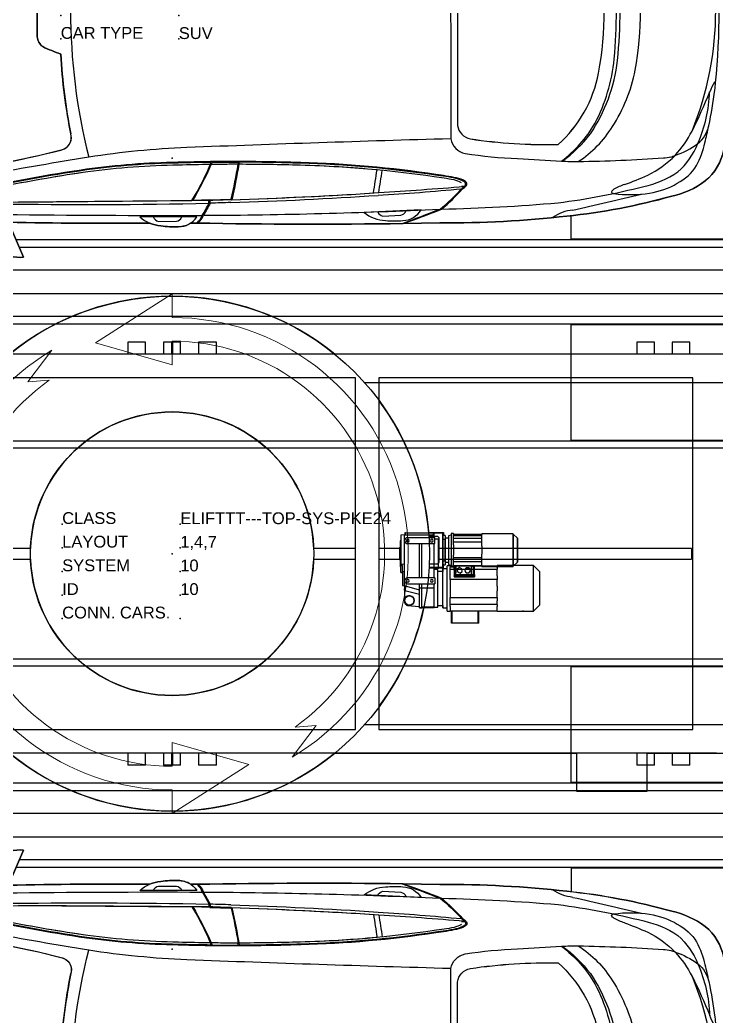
# Model space of a CAD drawing. Header units: millimetres. Extents: x 1600 to 11192, y 921 to 14160.
# Drawn here: x 7532.2 to 7827, y 2953.7 to 3375.5 of the extents above; entities that cross this region are included whole.
import ezdxf

# ---------------------------------------------------------------- set-up
doc = ezdxf.new("R2010")
doc.units = ezdxf.units.MM
doc.linetypes.add('PHANTOM', pattern=[12.7, 6.35, -1.27, 1.27, -1.27, 1.27, -1.27])
for name, color, linetype in [('PK24E', 7, 'Continuous'), ('PK24E-COMP-CAR', 7, 'Continuous'), ('PK24E-DATA', 7, 'Continuous')]:
    doc.layers.add(name, color=color, linetype=linetype)
for name, color, linetype, true_color in [('PK24E-COMP-PALLET', 132, 'Continuous', 0x00b7c8), ('PK24E-HELPER', 253, 'PHANTOM', 0xa1a1a1), ('PK24E-SYS-LIFT', 31, 'Continuous', 0xffcc5a)]:
    doc.layers.add(name, color=color, linetype=linetype, true_color=true_color)
doc.layers.add('PK24E-TTARROW', color=20, linetype='Continuous', lineweight=20, true_color=0xf54b32)
doc.styles.get("Standard").update_dxf_attribs({"font": 'arial.ttf'})

# ---------------------------------------------------------------- blocks, each defined once
blk = doc.blocks.new('ELIFTTT-CHASIS--TOP-COMP-PKE24')
at = {"layer": 'PK24E-HELPER'}
for p in [(0, 167.5), (0, -167.5)]:
    blk.add_point(p, dxfattribs=at)
at = {"layer": 'PK24E-SYS-LIFT'}
for p, q in [((249.75, 84.5), (68.85, 84.5)), ((81.39, 72.5), (249.75, 72.5)), ((108.63, 9), (114.95, 9)), ((114.75, 8.8), (108.64, 8.8)), ((114.4, 8.7), (108.65, 8.7)), ((114.6, -5.5), (114.6, 8.5)), ((114.75, -5.8), (114.75, 8.8)), ((114.95, 9), (114.95, 8)), ((119.1, 8.5), (118.2, 8.5)), ((118.2, 8.5), (118.2, -5.5)), ((119.1, 8.5), (119.1, 8.15)), ((112.38, 7.3), (108.76, 7.3)), ((113.01, 6.79), (112.59, 7.21)), ((113.1, -3.58), (113.1, 6.58)), ((114.95, 8), (114.75, 8)), ((114.95, 7.5), (114.75, 7.5)), ((115.45, 6), (114.75, 6)), ((114.95, 8), (114.95, 7.5)), ((115.6, 7.75), (114.95, 7.75)), ((115.45, 6), (115.45, -3)), ((115.6, 7.75), (115.6, 3.3)), ((117.1, 6.6), (115.6, 6.6)), ((118.2, 7.8), (117.1, 7.61)), ((117.1, 7.61), (117.1, -4.61)), ((119.1, 7.64), (119.1, 8.15)), ((131.2, 8.15), (119.1, 8.15)), ((119.1, 7.64), (119.1, 7.62)), ((119.1, 6.42), (119.1, 7.62)), ((131.2, 7.62), (119.1, 7.62)), ((119.1, 4.82), (119.1, 6.42)), ((131.2, 6.42), (119.1, 6.42)), ((119.1, 3.69), (119.1, 4.82)), ((131.2, 4.82), (119.1, 4.82)), ((144.33, 8.37), (131.2, 8.37)), ((131.2, 8.37), (131.2, 8.15)), ((131.2, 7.62), (131.2, 8.15)), ((131.2, 6.42), (131.2, 7.62)), ((131.2, 4.82), (131.2, 6.42)), ((131.2, 3.22), (131.2, 4.82)), ((144.33, 8.37), (144.33, 6.36)), ((144.33, 6.36), (144.33, -5.37)), ((146.2, 6.58), (144.47, 8.31)), ((144.47, 8.31), (144.47, 6.32)), ((144.47, 6.32), (144.47, -5.31)), ((146.2, 6.58), (146.2, 5.09)), ((146.2, 5.09), (146.2, -3.58)), ((146.26, -3.44), (146.26, 6.44)), ((146.26, 6.43), (146.26, -3.43)), ((146.3, -3.35), (146.3, 6.35)), ((115.6, 1.5), (115.6, 3.3)), ((115.8, 3.13), (115.6, 3.13)), ((115.6, -0.3), (115.6, 1.5)), ((115.8, -0.13), (115.8, 3.13)), ((119.1, 3.69), (119.1, -0.69)), ((131.2, 3.22), (131.2, -0.22)), ((112.59, -4.21), (113.01, -3.79)), ((114.75, -3), (115.45, -3)), ((115.6, -0.13), (115.8, -0.13)), ((115.6, -0.3), (115.6, -4.75)), ((115.6, -3.6), (117.1, -3.6)), ((119.1, -1.82), (119.1, -0.69)), ((119.1, -1.82), (119.1, -1.82)), ((131.2, -1.82), (119.1, -1.82)), ((119.1, -3.44), (119.1, -1.82)), ((119.1, -3.44), (119.1, -3.57)), ((131.2, -3.44), (119.1, -3.44)), ((119.1, -5.15), (119.1, -3.57)), ((131.2, -1.82), (131.2, -0.22)), ((131.2, -3.44), (131.2, -1.82)), ((131.2, -5.15), (131.2, -3.44)), ((144.47, -5.31), (146.2, -3.58)), ((108.83, -6), (114.95, -6)), ((108.85, -5.7), (114.4, -5.7)), ((114.75, -5.8), (108.85, -5.8)), ((108.92, -4.3), (112.38, -4.3)), ((114.95, -4.5), (114.75, -4.5)), ((114.95, -5), (114.75, -5)), ((114.95, -5), (114.95, -4.5)), ((114.95, -4.75), (115.6, -4.75)), ((114.95, -6), (114.95, -5)), ((117.1, -4.61), (118.2, -4.8)), ((118.2, -5.5), (119.1, -5.5)), ((119.1, -5.15), (119.1, -5.5)), ((131.2, -5.15), (119.1, -5.15)), ((119.5, -5.3), (119.5, -5.15)), ((119.7, -5.3), (119.5, -5.3)), ((119.53, -8.75), (119.5, -5.3)), ((119.7, -5.3), (119.7, -5.15)), ((119.72, -5.3), (119.7, -5.3)), ((119.72, -5.3), (120.15, -5.3)), ((119.73, -8.75), (119.72, -5.3)), ((126.81, -5.3), (120.15, -5.3)), ((120.15, -5.3), (120.15, -5.3)), ((120.15, -5.3), (120.2, -8.17)), ((120.15, -5.3), (120.2, -8.17)), ((120.2, -8.17), (120.2, -8.17)), ((120.2, -8.75), (120.2, -8.17)), ((120.2, -8.75), (120.2, -8.17)), ((120.2, -8.75), (120.2, -8.17)), ((121.68, -5.91), (120.76, -6.61)), ((121.68, -5.91), (120.76, -6.61)), ((120.76, -6.61), (120.76, -6.61)), ((120.76, -6.61), (120.91, -7.75)), ((120.91, -7.75), (121.98, -8.2)), ((121.68, -5.91), (121.68, -5.9)), ((122.75, -6.35), (121.68, -5.91)), ((122.75, -6.35), (121.68, -5.91)), ((121.98, -8.2), (122.9, -7.49)), ((122.9, -7.49), (122.75, -6.35)), ((122.75, -6.35), (122.75, -6.35)), ((122.9, -7.49), (122.75, -6.35)), ((122.9, -7.49), (122.9, -7.49)), ((123.93, -7.05), (123.93, -7.05)), ((123.94, -6.92), (124.42, -6.08)), ((124.42, -6.09), (123.94, -6.92)), ((123.94, -6.92), (123.94, -6.91)), ((123.94, -7.19), (124.42, -8.02)), ((124.42, -6.09), (124.42, -6.08)), ((124.65, -5.95), (125.61, -5.95)), ((124.65, -5.95), (124.65, -5.95)), ((125.61, -5.95), (124.65, -5.95)), ((124.65, -8.15), (125.61, -8.15)), ((125.61, -5.95), (125.61, -5.95)), ((125.84, -6.08), (126.32, -6.92)), ((125.84, -6.09), (125.84, -6.08)), ((126.32, -6.92), (125.84, -6.09)), ((125.84, -8.02), (126.32, -7.19)), ((126.32, -6.92), (126.32, -6.91)), ((126.33, -7.05), (126.33, -7.05)), ((126.76, -8.17), (126.81, -5.3)), ((126.81, -5.3), (126.76, -8.17)), ((126.76, -8.17), (126.76, -8.17)), ((126.76, -8.17), (126.76, -8.17)), ((126.76, -8.75), (126.76, -8.17)), ((126.76, -8.75), (126.76, -8.17)), ((126.76, -8.17), (126.76, -8.75)), ((126.81, -5.3), (126.81, -5.3)), ((126.81, -5.3), (127.84, -5.3)), ((127.83, -8.75), (127.84, -5.3)), ((127.86, -5.3), (127.84, -5.3)), ((127.86, -5.3), (127.86, -5.15)), ((128.06, -5.3), (127.86, -5.3)), ((128.03, -8.75), (128.06, -5.3)), ((128.06, -5.3), (128.06, -5.15)), ((131.2, -5.15), (131.2, -5.37)), ((131.2, -5.37), (137.47, -5.37)), ((137.79, -5.37), (144.33, -5.37)), ((119.48, -8.75), (119.49, -9.33)), ((119.71, -8.75), (119.48, -8.75)), ((119.49, -9.5), (119.59, -9.5)), ((119.49, -9.5), (119.5, -9.68)), ((119.5, -9.68), (119.5, -9.75)), ((119.5, -9.68), (128.06, -9.68)), ((119.5, -9.75), (119.5, -9.8)), ((119.5, -9.75), (128.06, -9.75)), ((119.5, -9.8), (128.06, -9.8)), ((119.59, -9.5), (127.97, -9.5)), ((127.97, -9.5), (119.59, -9.5)), ((119.59, -9.5), (119.59, -9.5)), ((119.71, -8.75), (119.71, -9.29)), ((119.71, -8.75), (127.85, -8.75)), ((119.71, -9.29), (127.85, -9.29)), ((127.85, -8.75), (127.85, -9.29)), ((128.08, -8.75), (127.85, -8.75)), ((127.97, -9.5), (128.07, -9.5)), ((127.97, -9.5), (127.97, -9.5)), ((128.07, -9.5), (128.06, -9.68)), ((128.06, -9.68), (128.06, -9.75)), ((128.06, -9.75), (128.06, -9.8)), ((128.08, -8.75), (128.07, -9.33)), ((249.75, -72.5), (81.39, -72.5)), ((68.85, -84.5), (171.2, -84.5)), ((171.2, -84.5), (171.2, -100.5)), ((201.2, -100.5), (201.2, -84.5)), ((201.2, -84.5), (249.75, -84.5)), ((171.2, -100.5), (201.2, -100.5))]:
    blk.add_line(p, q, dxfattribs=at)
at = {"layer": 'PK24E-SYS-LIFT', "flags": 128}
for points in [[(119.49, -9.5), (119.49, -9.42), (119.49, -9.33)], [(128.07, -9.5), (128.07, -9.42), (128.07, -9.33)]]:
    blk.add_lwpolyline(points, dxfattribs=at)
at = {"layer": 'PK24E-SYS-LIFT'}
for radius in [109, 60]:
    blk.add_circle((0, 0), radius, dxfattribs=at)
for centre, radius, start, end in [((114.4, 8.5), 0.2, 0, 90), ((112.38, 7), 0.3, 45, 90), ((112.8, 6.58), 0.3, 0, 45), ((144.33, 8.17), 0.2, 45, 90), ((146.06, 6.44), 0.2, 0, 45), ((146.19, 6.35), 0.11, 0, 50.4877), ((115.4, 3.3), 0.2, 0, 75.5225), ((112.38, -4), 0.3, 270, 315), ((112.8, -3.58), 0.3, 315, 0), ((115.4, -0.3), 0.2, 284.4775, 0), ((146.06, -3.44), 0.2, 315, 0), ((146.19, -3.35), 0.11, 309.5123, 0), ((114.4, -5.5), 0.2, 270, 0), ((137.63, -12.31), 6.94, 88.6726, 91.3112), ((144.33, -5.17), 0.2, 270, 315), ((119.56, -9.5), 0.0322, 1.5298, 3.1054), ((127.94, -9.5), 0.0274, 357.5302, 359.3787)]:
    blk.add_arc(centre, radius, start, end, dxfattribs=at)
for centre, major_axis, ratio, start_param, end_param in [((125.13, -7.05), (1.2, 0), 0.999924, 3.029132, 3.254054), ((125.13, -7.05), (1.2, 0), 0.999924, 1.981934, 2.206856), ((125.13, -7.05), (1.2, 0), 0.999924, 4.076329, 4.301251), ((125.13, -7.05), (1.2, 0), 0.999924, 0.934737, 1.159658), ((125.13, -7.05), (1.2, 0), 0.999924, 5.123527, 5.348449), ((125.13, -7.05), (1.2, 0), 0.999924, 6.170724, 6.395646), ((114.79, 16.33), (18.71, -18.48), 0.975618, 5.661152, 5.669909), ((132.77, 16.33), (18.71, 18.48), 0.975618, 3.754869, 3.763626)]:
    blk.add_ellipse(centre, major_axis=major_axis, ratio=ratio, start_param=start_param, end_param=end_param, dxfattribs=at)
for points, knots in [([(120.2, -8.17), (120.2, -8.17), (120.2, -8.17), (120.2, -8.17), (120.2, -8.17), (120.2, -8.17), (120.2, -8.17)], [0, 0, 0, 0, 0.043511, 0.220779, 0.610768, 1, 1, 1, 1]), ([(119.59, -9.5), (119.59, -9.5), (119.59, -9.5), (119.59, -9.5), (119.59, -9.5)], [0, 0, 0, 0, 0.942376, 1, 1, 1, 1]), ([(127.97, -9.5), (127.97, -9.5), (127.97, -9.5), (127.97, -9.5), (127.97, -9.5)], [0, 0, 0, 0, 0.058671, 1, 1, 1, 1])]:
    blk.add_open_spline(points, degree=3, knots=knots, dxfattribs=at)
blk = doc.blocks.new('ELIFTTT-TT--TOP-COMP-PKE24')
at = {"layer": 'PK24E-SYS-LIFT'}
for p, q in [((-18.75, 89.5), (-18.75, 84.5)), ((-11.25, 89.5), (-18.75, 89.5)), ((-11.25, 84.5), (-11.25, 89.5)), ((-3.6, 89.5), (-3.6, 84.5)), ((-3.6, 89.5), (-3.58, 89.5)), ((-3.58, 89.5), (-3.58, 84.5)), ((-0.17, 89.5), (-3.58, 89.5)), ((-0.17, 84.5), (-0.17, 89.5)), ((-0.17, 89.5), (0.17, 89.5)), ((0.17, 89.5), (0.17, 84.5)), ((3.58, 89.5), (0.17, 89.5)), ((3.58, 84.5), (3.58, 89.5)), ((3.58, 89.5), (3.6, 89.5)), ((3.6, 84.5), (3.6, 89.5)), ((11.25, 89.5), (11.25, 84.5)), ((18.75, 89.5), (11.25, 89.5)), ((18.75, 84.5), (18.75, 89.5)), ((196.75, 89.5), (196.75, 84.5)), ((204.25, 89.5), (196.75, 89.5)), ((204.25, 84.5), (204.25, 89.5)), ((211.75, 89.5), (211.75, 84.5)), ((215.5, 89.5), (211.75, 89.5)), ((219.25, 89.5), (215.5, 89.5)), ((219.25, 84.5), (219.25, 89.5)), ((230.5, 84.5), (-230.5, 84.5)), ((77.6, 74.5), (-77.6, 74.5)), ((77.6, -74.5), (77.6, 74.5)), ((220.5, 74.5), (87.6, 74.5)), ((87.6, 74.5), (87.6, -74.5)), ((220.5, -74.5), (220.5, 74.5)), ((98.52, 8.79), (98.52, 8.05)), ((98.82, 8.79), (98.52, 8.79)), ((98.82, 8.05), (98.82, 8.79)), ((98.82, 8.79), (110.62, 8.79)), ((110.62, 8.79), (110.62, 8.05)), ((110.92, 8.79), (110.62, 8.79)), ((110.92, 8.05), (110.92, 8.79)), ((96.92, 5.5), (96.62, 5.5)), ((96.62, 5.5), (96.62, 0)), ((98.42, 7.96), (96.92, 7.8)), ((96.92, 7.8), (96.92, 7.7)), ((96.92, 7.7), (96.92, 7.29)), ((96.92, 7.29), (96.92, 6.04)), ((96.92, 6.04), (96.92, 4.93)), ((96.92, 4.93), (96.92, 2.77)), ((98.42, 5.5), (98.42, 8.05)), ((98.42, 8.05), (111.02, 8.05)), ((98.42, -11.5), (98.42, 5.5)), ((111.32, 6.75), (99.67, 6.75)), ((99.67, 4.25), (111.32, 4.25)), ((104.72, -10.25), (104.72, 4.25)), ((105.72, -10.25), (105.72, 4.25)), ((111.02, 6.75), (111.02, 8.05)), ((111.02, -10.25), (111.02, 4.25)), ((111.32, 4.25), (111.32, 6.75)), ((112.82, 6.1), (111.32, 6.1)), ((112.82, 0), (112.82, 6.1)), ((-59.96, 2.25), (-77.6, 2.25)), ((77.6, 2.25), (59.96, 2.25)), ((96.42, 2.25), (87.6, 2.25)), ((96.62, 2.75), (96.52, 2.75)), ((96.52, 2.75), (96.52, -2.75)), ((96.62, 0), (96.62, -5.5)), ((96.92, 2.77), (96.92, 1.25)), ((96.92, 1.25), (96.92, 0)), ((96.92, 0), (96.92, -1.25)), ((112.92, 2.75), (112.82, 2.75)), ((112.82, -6.1), (112.82, 0)), ((112.92, -2.75), (112.92, 2.75)), ((220, 2.25), (113.02, 2.25)), ((220, 2.25), (220, -2.25)), ((-77.6, -2.25), (-59.96, -2.25)), ((59.96, -2.25), (77.6, -2.25)), ((87.6, -2.25), (96.42, -2.25)), ((96.52, -2.75), (96.62, -2.75)), ((96.92, -1.25), (96.92, -2.77)), ((96.92, -2.77), (96.92, -4.29)), ((112.82, -2.75), (112.92, -2.75)), ((113.02, -2.25), (220, -2.25)), ((96.62, -5.5), (96.92, -5.5)), ((96.92, -4.29), (98.42, -4.37)), ((96.92, -5.04), (96.92, -4.29)), ((96.92, -7.96), (96.92, -5.04)), ((97.52, -5.07), (96.92, -5.04)), ((96.92, -7.96), (97.52, -8.02)), ((97.52, -5.93), (97.52, -5.07)), ((97.52, -7.65), (97.52, -5.93)), ((98.42, -7.59), (97.52, -7.65)), ((111.02, -6.1), (112.82, -6.1)), ((112.52, -6.7), (111.02, -6.7)), ((112.52, -22.7), (112.52, -6.7)), ((114.62, -7.49), (112.52, -7.49)), ((116.42, -6.41), (114.62, -6.41)), ((114.62, -6.41), (114.62, -7.49)), ((114.62, -22.99), (114.62, -6.41)), ((114.62, -14.7), (114.62, -7.49)), ((117.72, -5.1), (116.42, -5.1)), ((116.42, -24.3), (116.42, -5.1)), ((117.72, -5.1), (137.72, -5.1)), ((117.72, -5.1), (117.72, -5.87)), ((117.72, -6.6), (117.72, -5.87)), ((117.72, -6.6), (137.72, -6.6)), ((117.72, -9.47), (117.72, -6.6)), ((153.04, -5.05), (137.72, -5.05)), ((137.72, -5.05), (137.72, -5.1)), ((137.72, -5.82), (137.72, -5.1)), ((137.72, -5.82), (137.72, -6.6)), ((137.72, -9.38), (137.72, -6.6)), ((155.72, -7.73), (153.04, -5.05)), ((153.04, -24.35), (153.04, -5.05)), ((155.72, -21.67), (155.72, -7.73)), ((98.42, -13.65), (98.42, -11.5)), ((111.32, -10.25), (99.67, -10.25)), ((111.32, -10.25), (111.32, -12.75)), ((117.72, -10.92), (117.72, -9.47)), ((137.72, -10.92), (117.72, -10.92)), ((117.72, -10.92), (117.72, -14.7)), ((137.72, -9.38), (137.72, -10.92)), ((137.72, -13.72), (137.72, -10.92)), ((97.52, -13.45), (98.42, -13.54)), ((98.42, -13.65), (98.42, -14.92)), ((104.72, -15.45), (98.42, -13.65)), ((98.42, -15.5), (98.42, -14.92)), ((98.42, -15.5), (98.62, -15.55)), ((98.62, -15.55), (104.72, -17.18)), ((98.62, -19.04), (98.62, -15.55)), ((99.67, -12.75), (111.32, -12.75)), ((104.72, -14.4), (104.72, -12.75)), ((104.72, -14.4), (105.72, -14.4)), ((104.72, -22.75), (104.72, -14.4)), ((105.72, -14.4), (105.72, -12.75)), ((105.72, -22.75), (105.72, -14.4)), ((105.72, -14.4), (111.02, -14.4)), ((111.02, -14.4), (111.02, -12.75)), ((111.02, -22.55), (111.02, -14.4)), ((114.62, -21.91), (114.62, -14.7)), ((117.72, -14.7), (117.72, -18.48)), ((137.72, -13.72), (137.72, -15.68)), ((137.72, -18.48), (137.72, -15.68)), ((98.62, -20.56), (98.62, -19.04)), ((98.62, -20.77), (98.62, -20.56)), ((117.72, -18.48), (137.72, -18.48)), ((117.72, -19.93), (117.72, -18.48)), ((117.72, -21.45), (117.72, -19.93)), ((137.72, -18.48), (137.72, -20.02)), ((137.72, -21.45), (137.72, -20.02)), ((99.72, -21.96), (104.72, -22.4)), ((104.72, -22.95), (104.72, -22.75)), ((104.72, -22.75), (105.72, -22.75)), ((104.72, -22.95), (105.72, -22.95)), ((105.72, -22.55), (111.02, -22.55)), ((105.72, -22.75), (111.02, -22.75)), ((105.72, -22.95), (105.72, -22.75)), ((111.02, -22.75), (111.02, -22.55)), ((111.02, -22.7), (112.52, -22.7)), ((112.52, -21.91), (114.62, -21.91)), ((114.62, -21.91), (114.62, -22.99)), ((114.62, -22.99), (116.42, -22.99)), ((116.42, -24.3), (117.72, -24.3)), ((117.72, -22.3), (117.72, -21.45)), ((137.72, -21.45), (117.72, -21.45)), ((117.72, -22.3), (117.72, -24.3)), ((137.72, -24.3), (117.72, -24.3)), ((118.31, -29.45), (118.31, -24.3)), ((118.61, -29.45), (118.61, -24.3)), ((129.61, -29.45), (129.61, -24.3)), ((129.91, -29.45), (129.91, -24.3)), ((137.72, -21.45), (137.72, -22.37)), ((137.72, -24.3), (137.72, -22.37)), ((137.72, -24.3), (137.72, -24.35)), ((137.72, -24.35), (148.38, -24.35)), ((148.87, -24.35), (148.38, -24.35)), ((148.87, -24.35), (153.04, -24.35)), ((153.04, -24.35), (155.72, -21.67)), ((118.61, -29.45), (118.31, -29.45)), ((129.61, -29.45), (118.61, -29.45)), ((129.91, -29.45), (129.61, -29.45)), ((-77.6, -74.5), (77.6, -74.5)), ((87.6, -74.5), (220.5, -74.5)), ((230.5, -84.5), (-230.5, -84.5)), ((-18.75, -84.5), (-18.75, -89.5)), ((-11.25, -89.5), (-11.25, -84.5)), ((-3.6, -84.5), (-3.6, -89.5)), ((-3.58, -84.5), (-3.58, -89.5)), ((-0.17, -89.5), (-0.17, -84.5)), ((0.17, -84.5), (0.17, -89.5)), ((3.58, -89.5), (3.58, -84.5)), ((3.6, -89.5), (3.6, -84.5)), ((11.25, -84.5), (11.25, -89.5)), ((18.75, -89.5), (18.75, -84.5)), ((196.75, -84.5), (196.75, -89.5)), ((204.25, -89.5), (204.25, -84.5)), ((211.75, -84.5), (211.75, -89.5)), ((219.25, -89.5), (219.25, -84.5)), ((-11.25, -89.5), (-18.75, -89.5)), ((-3.58, -89.5), (-3.6, -89.5)), ((-0.17, -89.5), (-3.58, -89.5)), ((0.17, -89.5), (-0.17, -89.5)), ((3.58, -89.5), (0.17, -89.5)), ((3.6, -89.5), (3.58, -89.5)), ((18.75, -89.5), (11.25, -89.5)), ((204.25, -89.5), (196.75, -89.5)), ((215.5, -89.5), (211.75, -89.5)), ((219.25, -89.5), (215.5, -89.5))]:
    blk.add_line(p, q, dxfattribs=at)
blk.add_circle((100.47, -19.8), 2, dxfattribs=at)
for centre, radius, start, end in [((0, 0), 109, 50.8258, 129.1742), ((0, 0), 109, 4.6242, 36.518), ((0, 0), 60, 2.1491, 177.8509), ((99.67, 5.5), 1.25, 90, 180), ((99.67, 5.5), 1.25, 180, 270), ((99.77, 5.5), 0.6, 0, 180), ((99.77, 5.5), 0.6, 180, 0), ((109.97, 5.5), 0.6, 0, 180), ((109.97, 5.5), 0.6, 180, 0), ((96.52, 2.65), 0.1, 90, 180), ((112.92, 2.65), 0.1, 0, 90), ((0, 0), 60, 182.1491, 270), ((0, 0), 60, 270, 357.8509), ((96.52, -2.65), 0.1, 180, 270), ((112.92, -2.65), 0.1, 270, 0), ((99.67, -11.5), 1.25, 90, 180), ((99.67, -11.5), 1.25, 180, 270), ((99.77, -11.5), 0.6, 0, 180), ((99.77, -11.5), 0.6, 180, 0), ((109.97, -11.5), 0.6, 0, 180), ((109.97, -11.5), 0.6, 180, 0), ((100.47, -19.8), 2, 157.6684, 202.3316), ((100.47, -19.8), 2, 202.3316, 157.6684), ((99.82, -20.77), 1.2, 180, 265), ((0, 0), 109, 323.482, 347.9529), ((0, 0), 109, 230.8258, 309.1742)]:
    blk.add_arc(centre, radius, start, end, dxfattribs=at)
for points, knots in [([(96.42, 0), (96.42, 0.17), (96.42, 0.52), (96.42, 1.02), (96.42, 1.48), (96.42, 1.89), (96.42, 2.22), (96.42, 2.46), (96.42, 2.62), (96.42, 2.64), (96.42, 2.65)], [0, 0, 0, 0, 0.125, 0.25, 0.375, 0.5, 0.625, 0.75, 0.875, 1, 1, 1, 1]), ([(113.02, -2.65), (113.02, -2.64), (113.02, -2.62), (113.02, -2.46), (113.02, -2.22), (113.02, -1.89), (113.02, -1.48), (113.02, -1.02), (113.02, -0.52), (113.02, 0), (113.02, 0.52), (113.02, 1.02), (113.02, 1.48), (113.02, 1.89), (113.02, 2.22), (113.02, 2.46), (113.02, 2.62), (113.02, 2.64), (113.02, 2.65)], [0, 0, 0, 0, 0.0625, 0.125, 0.1875, 0.25, 0.3125, 0.375, 0.4375, 0.5, 0.5625, 0.625, 0.6875, 0.75, 0.8125, 0.875, 0.9375, 1, 1, 1, 1]), ([(96.42, -2.65), (96.42, -2.64), (96.42, -2.62), (96.42, -2.46), (96.42, -2.22), (96.42, -1.89), (96.42, -1.48), (96.42, -1.02), (96.42, -0.52), (96.42, -0.17), (96.42, 0)], [0, 0, 0, 0, 0.125, 0.25, 0.375, 0.5, 0.625, 0.75, 0.875, 1, 1, 1, 1]), ([(97.52, -7.65), (97.52, -7.81), (97.52, -8.13), (97.52, -8.66), (97.52, -9.21), (97.52, -9.6), (97.52, -9.79)], [0, 0, 0, 0, 0.25, 0.5, 0.75, 1, 1, 1, 1]), ([(97.52, -9.79), (97.52, -9.96), (97.52, -10.31), (97.52, -10.82), (97.52, -11.3), (97.52, -11.76), (97.52, -12.18), (97.52, -12.55), (97.52, -12.87), (97.52, -13.12), (97.52, -13.31), (97.52, -13.41), (97.52, -13.46), (97.52, -13.45), (97.52, -13.45)], [0, 0, 0, 0, 0.09042, 0.180841, 0.271261, 0.361682, 0.452102, 0.542523, 0.632943, 0.723363, 0.813784, 0.904205, 0.994625, 1, 1, 1, 1]), ([(148.38, -24.35), (148.39, -24.35), (148.39, -24.35), (148.43, -24.35), (148.49, -24.35), (148.57, -24.35), (148.65, -24.35), (148.73, -24.35), (148.8, -24.35), (148.85, -24.35), (148.86, -24.35), (148.87, -24.35), (148.87, -24.35)], [0, 0, 0, 0, 0.106795, 0.213596, 0.320503, 0.427754, 0.535474, 0.643625, 0.75192, 0.859858, 0.967037, 1, 1, 1, 1])]:
    blk.add_open_spline(points, degree=3, knots=knots, dxfattribs=at)
blk = doc.blocks.new('*U23')
at = {"layer": 'PK24E-COMP-PALLET'}
for p, q in [((262.27, 110), (-262.27, 110)), ((249.45, 100.42), (-249.45, 100.42)), ((249.45, 97.11), (-249.45, 97.11)), ((168.92, 47.89), (168.92, 96.89)), ((249.45, 96.89), (168.92, 96.89)), ((249.45, 47.67), (-249.45, 47.67)), ((249.45, 47.89), (168.92, 47.89)), ((249.45, 44.65), (-249.45, 44.65)), ((249.45, -44.65), (-249.45, -44.65)), ((249.45, -47.67), (-249.45, -47.67)), ((168.92, -96.89), (168.92, -47.89)), ((249.45, -47.89), (168.92, -47.89)), ((249.45, -96.89), (168.92, -96.89)), ((249.45, -97.11), (-249.45, -97.11)), ((249.45, -100.42), (-249.45, -100.42)), ((262.27, -110), (-262.27, -110))]:
    blk.add_line(p, q, dxfattribs=at)
at = {"layer": 'PK24E-HELPER'}
blk.add_point((0, 0), dxfattribs=at)
blk = doc.blocks.new('*U16')
for p in [(0, 0), (50, 0), (0, -10), (0, -10), (50, -10), (50, -10), (0, -20), (0, -20), (50, -20), (50, -20), (0, -30), (0, -30), (50, -30), (50, -30), (0, -40), (50, -40)]:
    blk.add_point(p)
blk = doc.blocks.new('TTARROW---TOP-DECOR-PK24')
at = {"layer": 'PK24E-TTARROW'}
for points in [[(0, 90), (0, 80), (-32.49, 89.27), (0, 110), (0, 100, -0.763437), (50.85, -86.11), (61.06, -72.77), (52.06, -73.42, 0.73095)], [(0, -90), (0, -80), (32.49, -89.27), (0, -110), (0, -100, -0.763437), (-50.85, 86.11), (-61.06, 72.77), (-52.06, 73.42, 0.73095)]]:
    blk.add_lwpolyline(points, format="xyb", close=True, dxfattribs=at)
blk = doc.blocks.new('ELIFTTT---TOP-SYS-PKE24')
for name in ['ELIFTTT-CHASIS--TOP-COMP-PKE24', '*U23', 'TTARROW---TOP-DECOR-PK24', 'ELIFTTT-TT--TOP-COMP-PKE24']:
    blk.add_blockref(name, (0, 0))
at = {"layer": 'PK24E-DATA'}
blk.add_blockref('*U16', (-46.53, 12.51), dxfattribs=at)
at = {"layer": 'PK24E-DATA', "char_height": 5, "attachment_point": 7}
for s, width, insert in [('CLASS', 42.8552, (-46.53, 12.51)), ('LAYOUT', 42.8552, (-46.53, 2.51)), ('SYSTEM', 42.8552, (-46.53, -7.49)), ('ID', 42.8552, (-46.53, -17.49)), ('CONN. CARS.', 47.9389, (-46.53, -27.49))]:
    blk.add_mtext_dynamic_manual_height_columns(s, width=width, gutter_width=17.5, heights=[0], dxfattribs=dict(at, insert=insert))
at = {"layer": 'PK24E-DATA'}
for tag, p in [('COMP_TYPE', (3.47, 12.51)), ('LAYOUT_ID', (3.47, 2.51)), ('SYSTEM_ID', (3.47, -7.49)), ('CARRIER_ID', (3.47, -17.49)), ('CON_CARS', (3.47, -27.49))]:
    blk.add_attdef(tag, p, '', height=5, dxfattribs=at)
blk = doc.blocks.new('SEDAN---TOP-COMP-PKE24')
at = {"layer": 'PK24E-COMP-CAR'}
for p, q in [((120.81, 48.65), (120.81, -48.65)), ((-57.16, 11.11), (-57.16, -11.11)), ((16.52, -65.21), (16.91, -64.26)), ((16.91, -64.26), (28.03, -64.26)), ((28.03, -64.26), (27.9, -65.14)), ((122.48, -74.33), (124.09, -74.18)), ((123.8, -74.5), (124.09, -74.18)), ((16.01, -80.23), (25.03, -79.95)), ((-62.86, -104.5), (-72.44, -82.5)), ((15.63, -80.44), (-65.09, -81.1)), ((16.01, -80.23), (8.78, -80.42)), ((15.63, -81.62), (15.63, -80.46)), ((16.15, -81.61), (16.15, -80.46)), ((10.5, -87.37), (-13.63, -87.41)), ((105.43, -84.4), (81.33, -85.52)), ((89.22, -87.05), (96.9, -86.66)), ((-5.82, -89.3), (1.87, -89.25)), ((97.78, -90.23), (113.41, -89.96))]:
    blk.add_line(p, q, dxfattribs=at)
blk.add_lwpolyline([(237.67, 34.67, -0.065564), (237.67, -34.67, -0.050927), (233.64, -58.91, -0.171896), (225.75, -72.2, -0.105095), (211.54, -78.64, -0.042052), (167.21, -87.06, -0.029408), (113.41, -89.96), (97.78, -90.23, -0.008053), (10.57, -90.02, -0.000309), (7.83, -90.05, -0.150488), (2.6, -91.59, -0.044865), (-4.76, -91.22, -0.077763), (-9.49, -90.01, -0.007742), (-69.33, -89.64), (-62.86, -104.5, -0.182926), (-73.91, -101.48, -0.158163)], format="xyb", dxfattribs=at)
for points in [[(-101.46, 68.87, 0.21976), (-113.83, 62.35, 0.069678), (-119.98, 41.74, 0.063275), (-119.98, -41.74, 0.069678), (-113.83, -62.35, 0.21976), (-101.46, -68.87, 0.037117), (-46.41, -58.91, 0.360325), (-42.69, -53.02, -0.038423), (-47.08, -18.45, -0.032223), (-54.77, -15.32, -0.201945), (-57.16, -11.11), (-57.16, 11.11, -0.201945), (-54.77, 15.32, -0.032223), (-47.08, 18.45, -0.038423), (-42.69, 53.02, 0.360325), (-46.41, 58.91, 0.037117)], [(126.3, 54.38, 0.304088), (120.81, 48.65), (120.81, -48.65, 0.304088), (126.3, -54.38, 0.041268), (163.52, -56.77, 0.163886), (180.58, -26.5, 0.091893), (180.58, 26.5, 0.163886), (163.52, 56.77, 0.041268)], [(-35.67, -68.36, 0.014822), (-70.53, -74.32), (-73.22, -80.95), (-65.09, -81.1), (8.42, -80.5, 0.035411), (16.22, -65.21, 0.004063), (2.71, -65.49, 0.030043)], [(28.25, -65.14, -0.016235), (25.28, -80.15, 0.007485), (85.26, -77.28, 0.008624), (86.77, -67.51, 0.017199), (54.29, -65.56, 0.00745)]]:
    blk.add_lwpolyline(points, format="xyb", close=True, dxfattribs=at)
for centre, radius, start, end in [((210.31, 0), 253.31, 165.808, 194.192), ((38507.92, 0), 38389.96, 179.918916, 180.081084), ((94.81, 0), 135.38, 337.8449, 22.1551), ((-71.6, 0.01), 303.27, 354.2027, 5.7986), ((37.61, 0), 145.4, 349.4993, 10.5007), ((-17.83, 0), 207.52, 354.1451, 5.8549), ((53.43, 0), 144.91, 349.9468, 10.0532), ((-35.79, 0), 223.95, 354.7316, 5.2684), ((-50.97, -10.37), 6.23, 186.772, 232.4403), ((-26.66, 42.67), 64.44, 244.1381, 251.5206), ((179.75, -7.18), 227.11, 182.8433, 191.4441), ((111.67, -12.78), 75.95, 332.5201, 354.118), ((119.54, -13.27), 69.51, 325.9045, 353.4721), ((127.86, -11.49), 69.65, 327.2323, 348.5675), ((127.12, -16.32), 54.42, 311.9855, 349.2144), ((75.67, -15.25), 155.25, 347.5134, 353.1679), ((261.66, -49.18), 37.08, 149.535, 156.6011), ((229.84, -30.63), 0.284, 355.9295, 120.5444), ((188.44, -27.93), 41.78, 352.0368, 356.2762), ((32.35, 43.02), 210.09, 333.3982, 338.3592), ((165.67, -31.9), 62.01, 336.7954, 357.6378), ((127.83, -47.42), 7.13, 189.9413, 257.5968), ((131.82, -20.25), 54.69, 307.2793, 329.7223), ((146.89, -24.97), 46.36, 302.7788, 328.5085), ((214.75, -46.36), 12.73, 308.4394, 348.8754), ((73.91, -17.65), 156.47, 345.8133, 348.5098), ((-48.11, -53.72), 5.46, 280.7864, 15.7195), ((396.89, -10097.96), 10047.5, 91.590564, 92.227959), ((125.55, -53), 7.66, 190.0225, 259.0962), ((159.36, 169.54), 226.34, 261.6002, 271.0528), ((131.89, -17.61), 56.95, 305.8299, 322.5588), ((176.71, -28.17), 49.14, 317.5289, 332.2489), ((20.7, -421.08), 363.31, 92.2731, 98.8617), ((202.54, -29.3), 33.7, 288.0019, 306.6671), ((191.91, -43.6), 33.28, 311.9228, 337.5064), ((185.1, -46.71), 41.56, 332.9036, 347.0915), ((210.94, -54.42), 23.14, 309.78, 348.7944), ((-140.88, 306.38), 377.31, 275.9976, 284.3943), ((209.43, -1589.03), 1546.4, 99.10455, 100.67068), ((154.02, 128.07), 190.95, 260.983, 267.6826), ((250.68, 1623.18), 1689.13, 266.45713, 267.09063), ((161.23, 630.98), 695.01, 270.88715, 273.86379), ((184.17, -33.83), 39.83, 295.6291, 316.2848), ((205.84, -33.15), 29.38, 274.3401, 280.5052), ((209.09, -54.07), 8.25, 284.7657, 297.9391), ((48.2, -656.1), 594.88, 98.16183, 102.93838), ((7.17, -381.59), 317.33, 90.8296, 97.8651), ((7.21, -382.52), 317.96, 90.8306, 97.8297), ((7.37, -386.04), 320.58, 90.8327, 97.7159), ((26.5, -878.44), 814.5, 90.39974, 91.68308), ((26.62, -883.44), 819.2, 90.70082, 91.68048), ((26.97, -896.69), 831.55, 90.74266, 91.67201), ((-95.53, -17.86), 121.37, 328.9283, 337.5024), ((-95.23, -17.86), 121.37, 328.9738, 337.0404), ((26.97, -896.69), 831.55, 90.44531, 90.72021), ((27.03, -939.01), 873.87, 89.94289, 90.42712), ((26.45, -924.83), 860.88, 88.13638, 90.37496), ((-204.64, -26.99), 235.7, 347.0129, 350.6847), ((-204.34, -26.99), 235.7, 346.9615, 350.9044), ((27.03, -939.01), 873.87, 88.21232, 89.92579), ((26.62, -925.75), 861.51, 88.152, 89.88227), ((42.27, -538.54), 473.13, 81.6511, 88.5442), ((40.47, -551.19), 486.69, 81.6074, 88.359), ((43.18, -517.82), 453.56, 81.3134, 88.577), ((170.81, 28.86), 92.82, 266.3802, 270.7269), ((204.14, -54.36), 21.21, 297.4968, 327.8494), ((50.14, -668.51), 607.14, 98.16699, 102.83422), ((47.41, -659.23), 596.69, 98.00361, 102.53441), ((-197.26, -28.6), 286.68, 350.2243, 352.2015), ((-192.67, -28.85), 284.29, 350.2213, 352.1425), ((98.54, -174.84), 105.16, 78.5605, 83.2148), ((98.59, -175.86), 106.94, 78.3574, 83.0636), ((98.5, -176.78), 108.13, 78.2929, 82.9977), ((118.02, -81.66), 10.75, 57.5586, 78.4549), ((118.64, -80.77), 10.03, 56.0997, 79.6476), ((156.6, 28.17), 107.67, 288.943, 294.5849), ((191.31, -34.66), 40.71, 281.9104, 304.123), ((19.59, 1003.28), 1083.66, 273.57799, 275.45346), ((-42.72, 1961.75), 2043.04, 273.65421, 274.67506), ((69.93, -29.14), 70.13, 308.3621, 318.6447), ((53.37, -12.12), 94.18, 310.1479, 317.6452), ((117.61, -80.7), 9.1, 57.6101, 78.6417), ((118.65, -69.33), 7.29, 302.6059, 314.9341), ((119.22, -69.61), 7.04, 302.1244, 320.0705), ((123.26, -73.51), 1.07, 321.1273, 60.5509), ((123.66, -73.47), 1.17, 325.5974, 60.6486), ((126.83, 208.42), 292.15, 277.2038, 284.4463), ((187.85, -77.41), 1.87, 115.6316, 160.7923), ((200.54, -99.37), 27.23, 109.2718, 119.7283), ((196.47, -42.86), 34.98, 279.4052, 299.9476), ((203.48, -42), 37.52, 282.4051, 306.4029), ((-33.65, 1742.8), 1825.08, 271.83642, 273.79719), ((-40.59, 1924.38), 2005.61, 271.8736, 273.66159), ((139.42, 180.22), 268.73, 275.937, 285.569), ((-246.73, 1783.89), 1914.22, 282.56403, 283.45609), ((186.57, -76.77), 0.494, 183.0503, 230.7487), ((187.48, -75.5), 2.05, 233.6169, 255.0797), ((194.18, -25.29), 52.7, 262.1069, 278.7289), ((-36.58, 2440.23), 2522.39, 269.16371, 271.18606), ((-55.59, -45.28), 79.96, 328.7678, 332.9734), ((400.86, -299.68), 442.21, 150.4526, 151.2143), ((0.75, 2315.17), 2401.94, 270.29908, 272.68948), ((47.02, -862.9), 783.05, 91.61302, 92.25907), ((114.29, -3096.19), 3016.18, 91.69953, 91.86452), ((-293.91, 966.2), 1126.56, 290.32308, 291.19875), ((7.29, 176.06), 281.25, 288.7702, 292.3189), ((94.27, 735.78), 820.14, 271.38523, 274.84015), ((-4.65, 5675.73), 5762.5, 269.342781, 270.173243), ((-3.27, -75.49), 15.8, 229.0153, 264.5875), ((-5.03, -86.36), 3.04, 201.1166, 254.909), ((1.53, -86.64), 2.64, 277.3899, 339.1189), ((2.73, -82.33), 9.26, 269.2009, 326.9749), ((2.79, -82.38), 10.9, 315.5364, 336.4221), ((2.01, -81.41), 12.48, 316.5591, 334.7116), ((91.15, -73.14), 15.8, 231.5942, 267.1664), ((89.88, -84.08), 3.04, 203.6954, 257.4879), ((96.44, -84.06), 2.64, 279.9688, 341.6978), ((97.45, -79.7), 9.26, 271.7798, 329.5538), ((115.73, 368.46), 458.42, 269.71, 276.4479), ((171.42, -102.14), 17.73, 95.6452, 125.5224), ((-27.52, 1842.23), 1932.32, 268.7601, 270.53449), ((0.97, -50.47), 41.15, 261.9999, 272.2752), ((-19.05, 2122.12), 2212.33, 270.69616, 270.76694), ((60.59, 2617.2), 2707.68, 268.94152, 270.78717), ((94.26, -47.96), 41.15, 264.5788, 274.8541), ((-64.4, -88.4), 16.17, 233.9975, 275.4625)]:
    blk.add_arc(centre, radius, start, end, dxfattribs=at)
blk = doc.blocks.new('*U15')
at = {"layer": 'PK24E-COMP-PALLET'}
for p, q in [((168.92, -96.89), (168.92, -86.88)), ((249.45, -96.89), (168.92, -96.89)), ((249.45, -97.11), (-66.08, -97.11)), ((249.45, -100.42), (-64.64, -100.42)), ((262.27, -110), (-262.27, -110))]:
    blk.add_line(p, q, dxfattribs=at)
at = {"layer": 'PK24E'}
blk.add_blockref('SEDAN---TOP-COMP-PKE24', (0, 0), dxfattribs=at)
blk = doc.blocks.new('*U18')
at = {"layer": 'PK24E-HELPER'}
blk.add_point((0, -230), dxfattribs=at)
at = {"layer": 'PK24E'}
blk.add_blockref('*U15', (0, 0), dxfattribs=at)
at = {"layer": 'PK24E-DATA'}
for tag, p in [('COMP_TYPE', (2.85, 27.92)), ('LAYOUT_ID', (2.85, 17.92)), ('SYSTEM_ID', (2.85, 7.92)), ('CARRIER_ID', (2.85, -2.08)), ('CAR_TYPE', (2.85, -12.08))]:
    blk.add_attdef(tag, p, '', height=5, dxfattribs=at)
blk = doc.blocks.new('*U19')
at = {"layer": 'PK24E-HELPER'}
blk.add_point((0, -230), dxfattribs=at)
at = {"layer": 'PK24E'}
blk.add_blockref('*U15', (0, 0), dxfattribs=at)
at = {"layer": 'PK24E-DATA'}
blk.add_blockref('*U16', (-47.15, 27.92), dxfattribs=at)
at = {"layer": 'PK24E-DATA', "insert": (-47.15, -12.08), "char_height": 5, "attachment_point": 7}
blk.add_mtext_dynamic_manual_height_columns('CAR TYPE', width=42.8552, gutter_width=17.5, heights=[0], dxfattribs=at)
at = {"layer": 'PK24E-DATA'}
for tag, p in [('COMP_TYPE', (2.85, 27.92)), ('LAYOUT_ID', (2.85, 17.92)), ('SYSTEM_ID', (2.85, 7.92)), ('CARRIER_ID', (2.85, -2.08)), ('CAR_TYPE', (2.85, -12.08))]:
    blk.add_attdef(tag, p, '', height=5, dxfattribs=at)

msp = doc.modelspace()

# ---------------------------------------------------------------- block references
ref = msp.add_blockref('*U19', (7596.62, 3379.47))
ref.add_attrib('CAR_TYPE', 'SUV', (7599.47, 3367.38), dxfattribs={"layer": 'PK24E-DATA', "height": 5})
msp.add_blockref('ELIFTTT---TOP-SYS-PKE24', (7596.62, 3149.47)).add_auto_attribs({'COMP_TYPE': 'ELIFTTT---TOP-SYS-PKE24', 'LAYOUT_ID': '1,4,7', 'SYSTEM_ID': '10', 'CARRIER_ID': '10'})
at = {"xscale": -1, "rotation": 180}
msp.add_blockref('*U18', (7596.62, 2919.47), dxfattribs=at)

doc.saveas('drawing.dxf')
